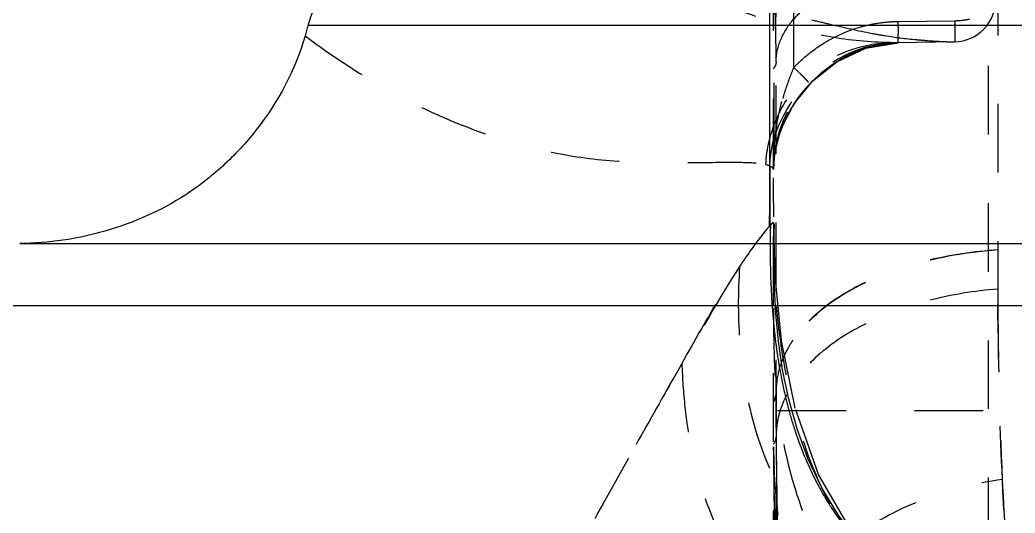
# Model space of a CAD drawing. Header units: millimetres. Extents: x 1540 to 3369, y -3458 to 1222.
# Drawn here: x 2610.31 to 2634.01, y -470.67 to -458.93 of the extents above; entities that cross this region are included whole.
import ezdxf

# ---------------------------------------------------------------- set-up
doc = ezdxf.new("R2010")
doc.units = ezdxf.units.MM
doc.header["$LTSCALE"] = 16.335
doc.linetypes.add('HIDDEN', pattern=[0.2, 0.1, -0.1])
doc.layers.add('21', color=7, linetype='CONTINUOUS')

msp = doc.modelspace()

# ---------------------------------------------------------------- linework, layer by layer
at = {"layer": '21', "color": 8, "linetype": 'HIDDEN'}
for p, q in [((2633.596, -431.526), (2633.596, -465.339)), ((2628.271, -462.06), (2628.295, -435.268)), ((2633.366, -446.956), (2633.366, -480.408)), ((2628.251, -472.244), (2628.251, -447.186)), ((2628.315, -481.721), (2628.315, -447.185)), ((2632.58, -456.186), (2632.576, -458.945)), ((2628.737, -460.061), (2628.737, -456.677)), ((2628.166, -459.402), (2628.166, -458.524)), ((2631.225, -458.968), (2632.576, -458.945)), ((2628.165, -460.973), (2628.166, -459.402)), ((2630.73, -459.527), (2630.356, -459.633)), ((2630.719, -459.529), (2631.218, -459.471)), ((2631.216, -459.471), (2631.113, -459.47)), ((2632.56, -459.448), (2631.219, -459.471)), ((2632.514, -459.448), (2632.559, -459.448)), ((2628.165, -461.244), (2628.165, -460.973)), ((2628.164, -462.219), (2628.165, -461.244)), ((2628.163, -462.402), (2628.163, -463.835)), ((2628.164, -462.494), (2628.164, -462.219)), ((2628.254, -462.49), (2628.254, -462.491)), ((2628.256, -462.962), (2628.254, -462.684)), ((2628.264, -463.619), (2628.256, -462.962)), ((2628.267, -463.842), (2628.255, -464.105)), ((2628.267, -463.834), (2628.267, -463.842)), ((2628.251, -464.242), (2628.261, -463.925)), ((2628.315, -467.978), (2628.315, -467.788)), ((2628.315, -467.789), (2628.315, -468.133)), ((2628.315, -468.172), (2628.315, -467.978)), ((2628.315, -468.133), (2628.316, -468.477)), ((2643.05, -468.237), (2628.315, -468.237)), ((2628.317, -468.823), (2628.318, -469.032)), ((2628.318, -469.032), (2628.318, -469.095)), ((2628.252, -469.183), (2628.27, -470.693)), ((2628.254, -469.183), (2628.253, -469.093)), ((2628.318, -469.095), (2628.319, -469.186)), ((2628.264, -470.257), (2628.275, -470.85))]:
    msp.add_line(p, q, dxfattribs=at)
at = {"layer": '21', "color": 7, "linetype": 'Continuous'}
for p, q in [((2617.169, -459.055), (2644.662, -459.055)), ((2610.305, -464.254), (2639.462, -464.254)), ((2639.462, -465.737), (2584.662, -465.737))]:
    msp.add_line(p, q, dxfattribs=at)
at = {"layer": '21', "color": 8, "linetype": 'HIDDEN'}
for points in [[(2628.254, -462.49), (2628.278, -462.142), (2628.431, -461.539), (2628.74, -460.932), (2629.189, -460.381), (2629.765, -459.923), (2630.454, -459.6), (2631.22, -459.471)], [(2630.356, -459.633), (2630.089, -459.744), (2629.766, -459.922), (2629.458, -460.141), (2629.185, -460.384)], [(2629.185, -460.384), (2628.964, -460.627), (2628.804, -460.836), (2628.72, -460.96), (2628.712, -460.973)], [(2628.78, -460.871), (2628.898, -460.711), (2629.079, -460.499)], [(2631.324, -472.295), (2631.064, -472.09), (2630.091, -471.061), (2629.327, -469.75), (2628.77, -468.171), (2628.443, -466.561), (2628.293, -465.026), (2628.264, -463.842)], [(2630.752, -471.827), (2630.283, -471.349), (2629.807, -470.737), (2629.403, -470.072), (2629.074, -469.376), (2628.815, -468.668), (2628.616, -467.959), (2628.471, -467.258), (2628.371, -466.574), (2628.309, -465.916), (2628.275, -465.286), (2628.261, -464.702)]]:
    msp.add_lwpolyline(points, dxfattribs=at)
for centre, radius, start, end in [((2632.545, -458.448), 1, 271.5, 0), ((2631.258, -462.424), 3.452, 106.0544, 121.339), ((2631.274, -462.487), 3.517, 100.3547, 106.0407), ((2631.297, -462.618), 3.65, 93.9727, 100.3388), ((2631.307, -462.737), 3.769, 92.496, 93.9929), ((2631.309, -462.785), 3.818, 91.2536, 92.4965), ((2624.19, -459.194), 7.037, 358.7939, 359.8214), ((2631.269, -462.489), 3.018, 91, 180), ((2631.317, -462.299), 2.833, 102.2021, 111.5067), ((2631.271, -462.094), 2.623, 93.3558, 102.1699), ((2631.263, -461.993), 2.522, 91.0026, 93.303), ((2631.367, -462.434), 2.978, 111.4504, 113.2573), ((2633.744, -462.27), 5.473, 158.422, 164.4083), ((2633.637, -462.229), 5.359, 156.1313, 158.4014), ((2617.681, -471.662), 16.026, 45.5358, 46.3779), ((2653.312, -464.359), 25.138, 178.7588, 179.7326), ((2636.737, -470.93), 11.133, 143.1163, 144.4201), ((2650.915, -464.348), 22.741, 179.7326, 180.7773), ((2647.832, -464.401), 19.658, 180.7461, 183.243), ((2645.558, -464.519), 17.381, 183.2786, 184.1691), ((2643.78, -464.657), 15.597, 184.1388, 186.8234), ((2642.486, -464.803), 14.296, 186.8578, 187.2554), ((2630.801, -469.015), 2.516, 152.5484, 157.4957), ((2630.573, -468.919), 2.269, 157.51, 161.9472), ((2638.845, -465.452), 10.595, 193.4881, 194.4262), ((2638.593, -465.517), 10.334, 194.4282, 194.897), ((2805.016, -468.065), 176.701, 180.03469, 180.36909), ((2630.456, -468.88), 2.145, 161.98, 163.4395), ((2637.992, -465.682), 9.711, 194.868, 198.2482), ((2796.269, -468.047), 167.954, 180.14686, 180.26449), ((2630.143, -468.822), 1.826, 178.4972, 180.0028), ((2637.402, -465.872), 9.091, 198.2764, 199.2356), ((2637.238, -465.929), 8.917, 199.2373, 199.6686), ((2748.225, -468.58), 119.973, 180.28822, 180.59076), ((2723.783, -468.532), 95.466, 180.39228, 181.03697), ((2710.283, -468.756), 81.966, 180.31221, 181.36545), ((2724.253, -468.821), 95.999, 180.59439, 180.85704), ((2635.909, -466.494), 7.472, 206.0868, 209.1195), ((2714.032, -468.969), 85.778, 180.86008, 180.98062), ((2705.532, -469.119), 77.276, 180.97735, 181.30624), ((2700.046, -468.935), 71.726, 181.05858, 181.37855), ((2688.749, -469.214), 60.426, 181.37202, 181.9908)]:
    msp.add_arc(centre, radius, start, end, dxfattribs=at)
for points, knots in [([(2633.564, -450.298), (2633.054, -450.365), (2632.054, -450.64), (2630.737, -451.436), (2629.694, -452.53), (2628.96, -453.815), (2628.521, -455.196), (2628.247, -457.064), (2628.251, -458.47), (2628.251, -459.4)], [0, 0, 0, 0, 0.132127, 0.262679, 0.390737, 0.516309, 0.639585, 0.761059, 1, 1, 1, 1]), ([(2628.315, -459.927), (2628.315, -459.015), (2628.267, -457.652), (2628.411, -455.827), (2628.6, -454.927), (2628.731, -454.479)], [0, 0, 0, 0, 0.499107, 0.74488, 1, 1, 1, 1]), ([(2628.315, -459.927), (2628.315, -459.757), (2628.391, -459.397), (2628.704, -458.903), (2629.196, -458.453), (2630.118, -457.891), (2631.607, -457.391), (2632.901, -457.215), (2633.596, -457.176)], [0, 0, 0, 0, 0.079645, 0.168061, 0.270661, 0.389682, 0.673227, 1, 1, 1, 1]), ([(2631.022, -459.468), (2630.546, -459.46), (2629.126, -459.33), (2627.776, -458.844), (2626.903, -458.49)], [0, 0, 0, 0, 0.335559, 1, 1, 1, 1]), ([(2629.168, -458.926), (2629.311, -458.96), (2629.788, -459.072), (2630.266, -459.182), (2630.604, -459.247)], [0, 0, 0, 0, 0.298898, 1, 1, 1, 1]), ([(2631.227, -459.216), (2631.227, -459.197), (2631.227, -459.114), (2631.226, -459.032), (2631.225, -458.968)], [0, 0, 0, 0, 0.233702, 1, 1, 1, 1]), ([(2632.576, -458.945), (2632.575, -459.008), (2632.574, -459.1), (2632.573, -459.217), (2632.571, -459.292), (2632.572, -459.352), (2632.568, -459.403), (2632.574, -459.425), (2632.568, -459.447), (2632.572, -459.447)], [0, 0, 0, 0, 0.378545, 0.547972, 0.697596, 0.822519, 0.917825, 0.9786, 1, 1, 1, 1]), ([(2632.576, -458.945), (2632.607, -458.944), (2632.727, -458.939), (2632.847, -458.923), (2632.933, -458.904)], [0, 0, 0, 0, 0.261547, 1, 1, 1, 1]), ([(2617.1, -459.305), (2617.773, -459.813), (2619.105, -460.68), (2621.132, -461.601), (2622.969, -462.121), (2624.544, -462.319), (2625.81, -462.335), (2626.789, -462.317), (2627.509, -462.313), (2627.914, -462.331), (2628.073, -462.367)], [0, 0, 0, 0, 0.216894, 0.407405, 0.570718, 0.706221, 0.814501, 0.896532, 0.95809, 1, 1, 1, 1]), ([(2630.604, -459.247), (2630.704, -459.267), (2631.053, -459.33), (2631.407, -459.373), (2631.659, -459.396)], [0, 0, 0, 0, 0.285798, 1, 1, 1, 1]), ([(2631.216, -459.471), (2631.219, -459.471), (2631.219, -459.455), (2631.223, -459.435), (2631.224, -459.392), (2631.225, -459.361), (2631.226, -459.342)], [0, 0, 0, 0, 0.066969, 0.257603, 0.574375, 1, 1, 1, 1]), ([(2628.073, -462.367), (2628.087, -461.996), (2628.271, -461.244), (2628.916, -460.271), (2629.899, -459.644), (2630.652, -459.475), (2631.022, -459.468)], [0, 0, 0, 0, 0.245823, 0.500724, 0.755119, 1, 1, 1, 1]), ([(2628.163, -462.402), (2628.184, -461.662), (2628.92, -460.209), (2630.379, -459.482), (2631.118, -459.47)], [0, 0, 0, 0, 0.500435, 1, 1, 1, 1]), ([(2631.219, -459.471), (2630.464, -459.484), (2628.958, -460.214), (2628.254, -461.731), (2628.254, -462.486)], [0, 0, 0, 0, 0.500004, 1, 1, 1, 1]), ([(2628.737, -460.061), (2628.791, -460.004), (2629.014, -459.786), (2629.264, -459.596), (2629.463, -459.475)], [0, 0, 0, 0, 0.253257, 1, 1, 1, 1]), ([(2631.117, -459.47), (2631.11, -459.47), (2631.078, -459.469), (2631.046, -459.469), (2631.022, -459.468)], [0, 0, 0, 0, 0.222965, 1, 1, 1, 1]), ([(2631.659, -459.396), (2631.731, -459.403), (2631.956, -459.422), (2632.18, -459.437), (2632.333, -459.443)], [0, 0, 0, 0, 0.320634, 1, 1, 1, 1]), ([(2632.333, -459.443), (2632.353, -459.444), (2632.413, -459.446), (2632.473, -459.448), (2632.514, -459.448)], [0, 0, 0, 0, 0.325622, 1, 1, 1, 1]), ([(2630.192, -459.698), (2629.902, -459.823), (2629.54, -460.051), (2629.231, -460.337), (2629.157, -460.413)], [0, 0, 0, 0, 0.748217, 1, 1, 1, 1]), ([(2628.315, -459.927), (2628.315, -459.941), (2628.309, -460), (2628.279, -460.054), (2628.251, -460.089)], [0, 0, 0, 0, 0.23562, 1, 1, 1, 1]), ([(2629.083, -460.408), (2629.084, -460.406), (2629.077, -460.4), (2629.071, -460.391), (2629.054, -460.373), (2629.024, -460.342), (2628.973, -460.291), (2628.93, -460.248), (2628.906, -460.225)], [0, 0, 0, 0, 0.020252, 0.076537, 0.16606, 0.285643, 0.602089, 1, 1, 1, 1]), ([(2629.157, -460.413), (2629.085, -460.486), (2628.811, -460.791), (2628.593, -461.147), (2628.474, -461.43)], [0, 0, 0, 0, 0.251698, 1, 1, 1, 1]), ([(2628.251, -462.489), (2628.251, -462.062), (2628.302, -461.49), (2628.434, -460.936), (2628.472, -460.798)], [0, 0, 0, 0, 0.748712, 1, 1, 1, 1]), ([(2628.073, -462.367), (2628.081, -462.369), (2628.112, -462.38), (2628.142, -462.392), (2628.163, -462.402)], [0, 0, 0, 0, 0.278521, 1, 1, 1, 1]), ([(2628.254, -462.486), (2628.252, -462.481), (2628.236, -462.443), (2628.196, -462.419), (2628.163, -462.403)], [0, 0, 0, 0, 0.12363, 1, 1, 1, 1]), ([(2628.162, -463.836), (2628.162, -463.727), (2628.163, -463.279), (2628.163, -462.832), (2628.164, -462.494)], [0, 0, 0, 0, 0.245279, 1, 1, 1, 1]), ([(2628.161, -463.834), (2628.123, -463.879), (2627.867, -464.187), (2627.634, -464.514), (2627.447, -464.798)], [0, 0, 0, 0, 0.148359, 1, 1, 1, 1]), ([(2628.045, -463.975), (2628.056, -463.961), (2628.094, -463.915), (2628.133, -463.868), (2628.162, -463.836)], [0, 0, 0, 0, 0.294454, 1, 1, 1, 1]), ([(2628.265, -463.822), (2628.265, -463.812), (2628.265, -463.795), (2628.262, -463.775), (2628.257, -463.759), (2628.243, -463.756), (2628.228, -463.765), (2628.199, -463.789), (2628.178, -463.816), (2628.161, -463.835)], [0, 0, 0, 0, 0.159, 0.269206, 0.337867, 0.390865, 0.47021, 0.594249, 1, 1, 1, 1]), ([(2628.18, -463.815), (2628.194, -463.8), (2628.211, -463.777), (2628.243, -463.759), (2628.252, -463.762)], [0, 0, 0, 0, 0.685747, 1, 1, 1, 1]), ([(2628.252, -463.762), (2628.259, -463.765), (2628.268, -463.794), (2628.267, -463.817), (2628.267, -463.834)], [0, 0, 0, 0, 0.321721, 1, 1, 1, 1]), ([(2628.261, -463.925), (2628.262, -463.915), (2628.263, -463.881), (2628.265, -463.847), (2628.265, -463.822)], [0, 0, 0, 0, 0.295946, 1, 1, 1, 1]), ([(2627.832, -464.248), (2627.852, -464.221), (2627.921, -464.13), (2627.993, -464.039), (2628.045, -463.975)], [0, 0, 0, 0, 0.284472, 1, 1, 1, 1]), ([(2628.255, -464.105), (2628.255, -464.116), (2628.253, -464.16), (2628.251, -464.205), (2628.251, -464.239)], [0, 0, 0, 0, 0.23423, 1, 1, 1, 1]), ([(2631.698, -472.927), (2631.372, -472.696), (2630.767, -472.17), (2629.763, -470.906), (2628.894, -469.027), (2628.363, -466.6), (2628.257, -464.933), (2628.255, -464.105)], [0, 0, 0, 0, 0.122145, 0.243613, 0.491284, 0.746772, 1, 1, 1, 1]), ([(2626.072, -467.116), (2626.374, -466.574), (2626.883, -465.669), (2627.439, -464.792), (2627.682, -464.452)], [0, 0, 0, 0, 0.597757, 1, 1, 1, 1]), ([(2633.596, -464.406), (2632.898, -464.454), (2631.587, -464.68), (2630.095, -465.296), (2629.186, -465.986), (2628.699, -466.545), (2628.389, -467.15), (2628.315, -467.581), (2628.315, -467.788)], [0, 0, 0, 0, 0.308946, 0.583651, 0.703099, 0.810645, 0.908363, 1, 1, 1, 1]), ([(2633.596, -464.405), (2633.031, -464.441), (2631.997, -464.595), (2630.609, -465.05), (2629.505, -465.681), (2628.927, -466.244), (2628.715, -466.556)], [0, 0, 0, 0, 0.309496, 0.56768, 0.793915, 1, 1, 1, 1]), ([(2633.863, -473.848), (2633.815, -472.335), (2633.664, -469.19), (2633.585, -466.041), (2633.596, -464.406)], [0, 0, 0, 0, 0.480621, 1, 1, 1, 1]), ([(2627.444, -464.799), (2626.962, -465.559), (2626.193, -466.9), (2625.052, -468.908), (2624.36, -470.137), (2623.997, -470.809)], [0, 0, 0, 0, 0.389662, 0.669019, 1, 1, 1, 1]), ([(2627.447, -464.799), (2627.404, -465.424), (2627.404, -466.689), (2627.718, -468.57), (2628.435, -470.362), (2629.224, -471.396), (2629.688, -471.841)], [0, 0, 0, 0, 0.246925, 0.496093, 0.746996, 1, 1, 1, 1]), ([(2633.596, -465.339), (2633.043, -465.379), (2631.969, -465.558), (2630.501, -466.077), (2629.314, -466.825), (2628.75, -467.504), (2628.568, -467.855)], [0, 0, 0, 0, 0.2855, 0.556964, 0.796966, 1, 1, 1, 1]), ([(2633.596, -465.339), (2633.597, -465.726), (2633.606, -467.235), (2633.644, -468.744), (2633.698, -469.863)], [0, 0, 0, 0, 0.256929, 1, 1, 1, 1]), ([(2628.251, -465.787), (2628.251, -466.61), (2628.273, -467.852), (2628.572, -469.478), (2628.931, -470.661), (2629.438, -471.781), (2630.105, -472.813), (2630.939, -473.745), (2631.603, -474.265), (2631.958, -474.504)], [0, 0, 0, 0, 0.249128, 0.374559, 0.499708, 0.622854, 0.745725, 0.870502, 1, 1, 1, 1]), ([(2628.305, -466.608), (2628.32, -466.72), (2628.381, -467.161), (2628.465, -467.599), (2628.543, -467.924)], [0, 0, 0, 0, 0.252194, 1, 1, 1, 1]), ([(2628.715, -466.556), (2628.683, -466.603), (2628.563, -466.791), (2628.469, -466.995), (2628.417, -467.153)], [0, 0, 0, 0, 0.254117, 1, 1, 1, 1]), ([(2611.575, -497.351), (2612.064, -495.871), (2613.105, -492.854), (2614.799, -488.416), (2616.69, -484.151), (2619.312, -478.964), (2622.077, -474.254), (2624.504, -469.904), (2625.576, -467.978), (2626.072, -467.116)], [0, 0, 0, 0, 0.13916, 0.284801, 0.423898, 0.555404, 0.803295, 0.911186, 1, 1, 1, 1]), ([(2626.072, -467.116), (2626.083, -467.461), (2626.173, -468.824), (2626.503, -470.188), (2626.947, -471.11)], [0, 0, 0, 0, 0.252385, 1, 1, 1, 1]), ([(2628.417, -467.153), (2628.367, -467.306), (2628.323, -467.519), (2628.315, -467.734), (2628.315, -467.789)], [0, 0, 0, 0, 0.745957, 1, 1, 1, 1]), ([(2628.315, -467.788), (2628.315, -467.829), (2628.302, -467.91), (2628.274, -467.989), (2628.251, -468.024)], [0, 0, 0, 0, 0.490211, 1, 1, 1, 1]), ([(2628.315, -467.789), (2628.315, -467.84), (2628.296, -467.912), (2628.261, -467.973), (2628.251, -467.988)], [0, 0, 0, 0, 0.73699, 1, 1, 1, 1]), ([(2628.4, -468.268), (2628.387, -468.31), (2628.343, -468.476), (2628.321, -468.647), (2628.318, -468.774)], [0, 0, 0, 0, 0.255299, 1, 1, 1, 1]), ([(2628.317, -468.822), (2628.317, -468.876), (2628.298, -468.95), (2628.262, -469.014), (2628.251, -469.03)], [0, 0, 0, 0, 0.736422, 1, 1, 1, 1]), ([(2628.253, -469.094), (2628.261, -469.787), (2628.33, -470.858), (2628.679, -472.265), (2629.217, -473.681), (2630.262, -475.294), (2631.432, -476.296), (2632.075, -476.695)], [0, 0, 0, 0, 0.234045, 0.359757, 0.48832, 0.744598, 1, 1, 1, 1]), ([(2628.253, -469.094), (2628.256, -469.6), (2628.282, -471.752), (2628.443, -473.914), (2628.767, -475.529)], [0, 0, 0, 0, 0.23483, 1, 1, 1, 1]), ([(2628.253, -469.231), (2628.254, -469.349), (2628.257, -469.83), (2628.264, -470.31), (2628.273, -470.673)], [0, 0, 0, 0, 0.245635, 1, 1, 1, 1]), ([(2630.225, -471.2), (2630.712, -470.846), (2631.838, -470.268), (2633.058, -469.955), (2633.698, -469.863)], [0, 0, 0, 0, 0.482497, 1, 1, 1, 1]), ([(2633.698, -469.863), (2633.718, -470.207), (2633.795, -471.532), (2633.854, -472.859), (2633.863, -473.843)], [0, 0, 0, 0, 0.259101, 1, 1, 1, 1]), ([(2629.381, -470.13), (2629.469, -470.288), (2629.849, -470.914), (2630.331, -471.478), (2630.739, -471.848)], [0, 0, 0, 0, 0.247151, 1, 1, 1, 1])]:
    msp.add_open_spline(points, degree=3, knots=knots, dxfattribs=at)
at = {"layer": '21', "color": 7, "linetype": 'Continuous'}
for points, knots in [([(2617.169, -459.055), (2617.337, -458.515), (2617.852, -457.481), (2619.089, -456.273), (2620.646, -455.532), (2621.777, -455.345), (2622.342, -455.321)], [0, 0, 0, 0, 0.249928, 0.499819, 0.749882, 1, 1, 1, 1]), ([(2617.169, -459.055), (2617.156, -459.096), (2617.127, -459.178), (2617.111, -459.263), (2617.099, -459.305)], [0, 0, 0, 0, 0.500298, 1, 1, 1, 1]), ([(2617.099, -459.305), (2616.861, -460.113), (2616.268, -461.239), (2615.171, -462.417), (2614.007, -463.32), (2612.376, -464.046), (2610.987, -464.244), (2610.305, -464.254)], [0, 0, 0, 0, 0.281671, 0.412467, 0.536678, 0.772063, 1, 1, 1, 1])]:
    msp.add_open_spline(points, degree=3, knots=knots, dxfattribs=at)
at = {"layer": '21', "color": 8, "linetype": 'HIDDEN'}
for points in [[(2628.474, -461.43), (2628.334, -461.763), (2628.253, -462.13), (2628.253, -462.491)], [(2628.841, -468.93), (2628.944, -469.219), (2629.063, -469.504), (2629.198, -469.78)]]:
    msp.add_open_spline(points, degree=3, dxfattribs=at)

doc.saveas('drawing.dxf')
